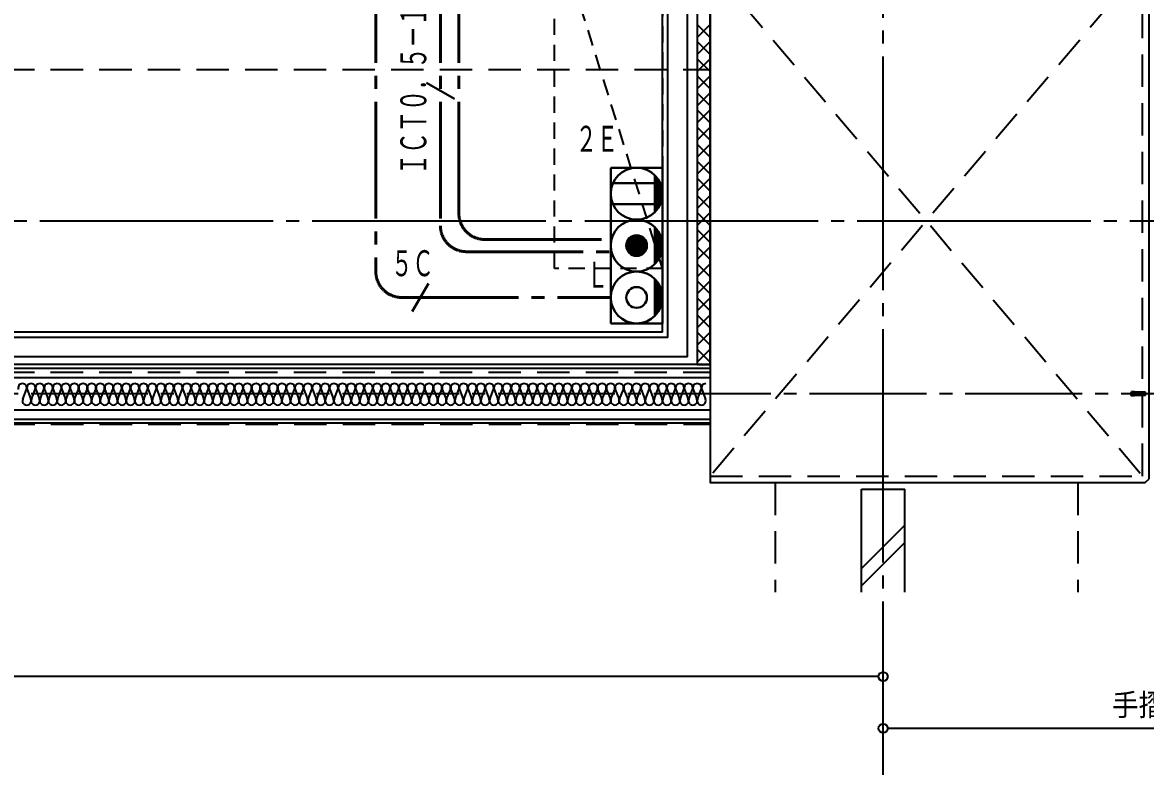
# Model space of a CAD drawing. Header units: millimetres. Extents: x 8300 to 125598, y -10383 to 40000.
# Drawn here: x 49710 to 52307, y 13638 to 15359 of the extents above; entities that cross this region are included whole.
import ezdxf
from ezdxf.enums import TextEntityAlignment as Align

# ---------------------------------------------------------------- set-up
doc = ezdxf.new("R2010")
doc.units = ezdxf.units.MM
doc.header["$LTSCALE"] = 300
for name, pattern in [('CADEWA_LINE5', [1.2, 0.9, -0.1, 0.1, -0.1]), ('CADEWA_LINE6', [2.1, 1.8, -0.1, 0.1, -0.1]), ('DASH-N', [0.375, 0.25, -0.125]), ('DASH-S', [0.2, 0.125, -0.075])]:
    doc.linetypes.add(name, pattern=pattern)
for name, color, linetype in [('526EH_Kabe(7)', 7, 'CONTINUOUS'), ('E配T_その他－１', 7, 'CONTINUOUS'), ('K建0_壁', 7, 'CONTINUOUS'), ('通り芯', 7, 'CONTINUOUS')]:
    doc.layers.add(name, color=color, linetype=linetype)
doc.styles.add('MS Gothic2', font='msgothic.ttc', dxfattribs={"width": 0.8})
doc.styles.add('txt2', font='txt.shx', dxfattribs={"width": 0.943378, "bigfont": 'extfont2'})

# ---------------------------------------------------------------- blocks, each defined once
blk = doc.blocks.new('ZGroup190', base_point=(51130, 14843))
at = {"layer": '526EH_Kabe(7)', "color": 6, "linetype": 'Continuous', "lineweight": 30}
blk.add_line((51172, 14800.2), (51172, 14885.8), dxfattribs=at)
at = {"layer": '526EH_Kabe(7)', "color": 6, "linetype": 'Continuous', "lineweight": -3}
for p, q in [((51176.5, 14805.1), (51176.5, 14880.9)), ((51112, 14827.1), (51112, 14858.9)), ((51116.5, 14823.2), (51116.5, 14862.8)), ((51121, 14820.8), (51121, 14865.2)), ((51125.5, 14819.4), (51125.5, 14866.6)), ((51130, 14819), (51130, 14867)), ((51134.5, 14819.4), (51134.5, 14866.6)), ((51139, 14820.8), (51139, 14865.2)), ((51143.5, 14823.2), (51143.5, 14862.8)), ((51148, 14827.1), (51148, 14858.9)), ((51181, 14811.4), (51181, 14874.6)), ((51185.5, 14820.2), (51185.5, 14865.8)), ((51107.5, 14834.7), (51107.5, 14851.3)), ((51152.5, 14834.7), (51152.5, 14851.3))]:
    blk.add_line(p, q, dxfattribs=at)
at = {"layer": '526EH_Kabe(7)', "color": 6, "linetype": 'Continuous', "lineweight": 30}
for radius in [60, 24]:
    blk.add_circle((51130, 14843), radius, dxfattribs=at)
blk = doc.blocks.new('ZGroup191', base_point=(51130, 14723))
at = {"layer": '526EH_Kabe(7)', "color": 6, "linetype": 'Continuous', "lineweight": 30}
blk.add_line((51172, 14680.2), (51172, 14765.9), dxfattribs=at)
at = {"layer": '526EH_Kabe(7)', "color": 6, "linetype": 'Continuous', "lineweight": -3}
for p, q in [((51176.5, 14685.1), (51176.5, 14760.9)), ((51181, 14691.4), (51181, 14754.6)), ((51185.5, 14700.2), (51185.5, 14745.8))]:
    blk.add_line(p, q, dxfattribs=at)
at = {"layer": '526EH_Kabe(7)', "color": 6, "linetype": 'Continuous', "lineweight": 30}
for radius in [60, 24]:
    blk.add_circle((51130, 14723), radius, dxfattribs=at)
blk = doc.blocks.new('ZGroup192', base_point=(51130, 14963))
at = {"layer": '526EH_Kabe(7)', "color": 6, "linetype": 'Continuous', "lineweight": 30}
for p, q in [((51075, 14987), (51185, 14987)), ((51172, 14920.1), (51172, 15005.8)), ((51075, 14939), (51185, 14939))]:
    blk.add_line(p, q, dxfattribs=at)
at = {"layer": '526EH_Kabe(7)', "color": 6, "linetype": 'Continuous', "lineweight": -3}
for p, q in [((51176.5, 14925.1), (51176.5, 15000.9)), ((51181, 14931.4), (51181, 14994.6)), ((51185.5, 14940.2), (51185.5, 14985.8))]:
    blk.add_line(p, q, dxfattribs=at)
at = {"layer": '526EH_Kabe(7)', "color": 6, "linetype": 'Continuous', "lineweight": 30}
blk.add_circle((51130, 14963), 60, dxfattribs=at)
blk = doc.blocks.new('ZGroup194', base_point=(51130, 14843))
at = {"layer": '526EH_Kabe(7)', "color": 6, "linetype": 'Continuous', "lineweight": 30}
for p, q in [((51070, 14663), (51070, 15023)), ((51070, 15023), (51190, 15023)), ((51190, 15023), (51190, 14663)), ((51190, 14663), (51070, 14663))]:
    blk.add_line(p, q, dxfattribs=at)
blk = doc.blocks.new('ZGroup242', base_point=(49541.7, 16826.9))
at = {"layer": 'E配T_その他－１', "color": 1, "linetype": 'CADEWA_LINE5', "lineweight": 40}
for p, q in [((50719.1, 17335.7), (50719.1, 14917.1)), ((50779.1, 14857.1), (51071.7, 14857.1))]:
    blk.add_line(p, q, dxfattribs=at)
blk.add_arc((50779.1, 14917.1), 60, 180, 270, dxfattribs=at)
blk = doc.blocks.new('ZGroup258', base_point=(49547, 16747.2))
at = {"layer": 'E配T_その他－１', "color": 1, "linetype": 'CADEWA_LINE5', "lineweight": 40}
for p, q in [((50527, 17335.7), (50527, 14783)), ((50587, 14723), (51070, 14723))]:
    blk.add_line(p, q, dxfattribs=at)
blk.add_arc((50587, 14783), 60, 180, 270, dxfattribs=at)
blk = doc.blocks.new('ZGroup259', base_point=(50615.4, 14772))
at = {"layer": 'E配T_その他－１', "color": 3, "linetype": 'Continuous', "lineweight": 30}
blk.add_line((50648.8, 14755.5), (50611.3, 14690.6), dxfattribs=at)
at = {"layer": 'E配T_その他－１', "color": 3, "lineweight": -3, "style": 'MS Gothic2', "width": 0.6}
blk.add_text('５Ｃ', height=60, dxfattribs=at).set_placement((50562.6, 14802.2), align=Align.MIDDLE_LEFT)
blk = doc.blocks.new('ZGroup260', base_point=(49544.7, 16806.4))
at = {"layer": 'E配T_その他－１', "color": 1, "linetype": 'CADEWA_LINE5', "lineweight": 40}
for p, q in [((50676.4, 17335.7), (50676.4, 14888.9)), ((50736.4, 14828.9), (51071.7, 14828.9))]:
    blk.add_line(p, q, dxfattribs=at)
blk.add_arc((50736.4, 14888.9), 60, 180, 270, dxfattribs=at)
blk = doc.blocks.new('ZGroup261', base_point=(50635.7, 15223.2))
at = {"layer": 'E配T_その他－１', "color": 3, "linetype": 'Continuous', "lineweight": 30}
blk.add_line((50643.9, 15219.6), (50708.8, 15182.1), dxfattribs=at)
at = {"layer": 'E配T_その他－１', "color": 3, "lineweight": -3, "style": 'MS Gothic2', "width": 0.6}
blk.add_text('ＩＣＴ０．５－１Ｐ', height=60, rotation=90, dxfattribs=at).set_placement((50613.8, 15006.6), align=Align.MIDDLE_LEFT)

msp = doc.modelspace()

# ---------------------------------------------------------------- linework, layer by layer
at = {"layer": 'K建0_壁', "color": 250, "linetype": 'Continuous', "lineweight": -3, "ltscale": 0.5}
for p, q in [((51190, 14643), (51190, 15935)), ((51202.5, 14630.5), (51202.5, 15922.5)), ((51247.5, 14585.5), (51247.5, 15877.5))]:
    msp.add_line(p, q, dxfattribs=at)
at = {"layer": 'K建0_壁', "color": 250, "linetype": 'DASH-S', "lineweight": -3}
msp.add_line((51190, 14790), (50940, 15590), dxfattribs=at)
at = {"layer": 'K建0_壁', "color": 250, "linetype": 'DASH-N', "lineweight": -3}
for p, q in [((52300, 15490), (51300, 14310)), ((51300, 15490), (52300, 14310)), ((42350, 15250), (51300, 15250)), ((42350, 14550), (51300, 14550)), ((42350.8, 14430), (51300, 14430)), ((51450, 14295), (51450, 14041.9)), ((52150, 14295), (52150, 14041.9))]:
    msp.add_line(p, q, dxfattribs=at)
at = {"layer": 'K建0_壁', "color": 250, "linetype": 'Continuous', "lineweight": -3}
for p, q in [((51300, 15354.2), (51270, 15324.2)), ((51270, 15354.2), (51300, 15324.2)), ((51300, 15314.7), (51270, 15284.7)), ((51270, 15314.7), (51300, 15284.7)), ((51300, 15275.2), (51270, 15245.2)), ((51270, 15275.2), (51300, 15245.2)), ((51300, 15235.7), (51270, 15205.7)), ((51270, 15235.7), (51300, 15205.7)), ((51300, 15196.1), (51270, 15166.1)), ((51270, 15196.1), (51300, 15166.1)), ((51300, 15156.6), (51270, 15126.6)), ((51270, 15156.6), (51300, 15126.6)), ((51300, 15117.1), (51270, 15087.1)), ((51270, 15117.1), (51300, 15087.1)), ((51300, 15077.6), (51270, 15047.6)), ((51270, 15077.6), (51300, 15047.6)), ((51300, 15038.1), (51270, 15008.1)), ((51270, 15038.1), (51300, 15008.1)), ((51300, 14998.6), (51270, 14968.6)), ((51270, 14998.6), (51300, 14968.6)), ((51300, 14959.1), (51270, 14929.1)), ((51270, 14959.1), (51300, 14929.1)), ((51300, 14919.5), (51270, 14889.5)), ((51270, 14919.5), (51300, 14889.5)), ((51300, 14880), (51270, 14850)), ((51270, 14880), (51300, 14850)), ((51300, 14840.5), (51270, 14810.5)), ((51270, 14840.5), (51300, 14810.5)), ((51300, 14801), (51270, 14771)), ((51270, 14801), (51300, 14771)), ((51300, 14761.5), (51270, 14731.5)), ((51270, 14761.5), (51300, 14731.5)), ((51300, 14722), (51270, 14692)), ((51270, 14722), (51300, 14692)), ((51300, 14682.5), (51270, 14652.5)), ((51270, 14682.5), (51300, 14652.5)), ((51300, 14643), (51270, 14613)), ((51270, 14643), (51300, 14613)), ((51300, 14603.4), (51270, 14573.4)), ((51270, 14603.4), (51300, 14573.4)), ((51300, 14558.5), (42350, 14558.5)), ((51300, 14537.5), (42350, 14537.5)), ((49710.7, 14487.5), (49719.3, 14510.4)), ((49720.7, 14510.4), (49729.3, 14487.5)), ((49730.7, 14487.5), (49739.3, 14510.4)), ((49740.7, 14510.4), (49749.3, 14487.5)), ((49750.7, 14487.5), (49759.3, 14510.4)), ((49760.7, 14510.4), (49769.3, 14487.5)), ((49770.7, 14487.5), (49779.3, 14510.4)), ((49780.7, 14510.4), (49789.3, 14487.5)), ((49790.7, 14487.5), (49799.3, 14510.4)), ((49800.7, 14510.4), (49809.3, 14487.5)), ((49810.7, 14487.5), (49819.3, 14510.4)), ((49820.7, 14510.4), (49829.3, 14487.5)), ((49830.7, 14487.5), (49839.3, 14510.4)), ((49840.7, 14510.4), (49849.3, 14487.5)), ((49850.7, 14487.5), (49859.3, 14510.4)), ((49860.7, 14510.4), (49869.3, 14487.5)), ((49870.7, 14487.5), (49879.3, 14510.4)), ((49880.7, 14510.4), (49889.3, 14487.5)), ((49890.7, 14487.5), (49899.3, 14510.4)), ((49900.7, 14510.4), (49909.3, 14487.5)), ((49910.7, 14487.5), (49919.3, 14510.4)), ((49920.7, 14510.4), (49929.3, 14487.5)), ((49930.7, 14487.5), (49939.3, 14510.4)), ((49940.7, 14510.4), (49949.3, 14487.5)), ((49950.7, 14487.5), (49959.3, 14510.4)), ((49960.7, 14510.4), (49969.3, 14487.5)), ((49970.7, 14487.5), (49979.3, 14510.4)), ((49980.7, 14510.4), (49989.3, 14487.5)), ((49990.7, 14487.5), (49999.3, 14510.4)), ((50000.7, 14510.4), (50009.3, 14487.5)), ((50010.7, 14487.5), (50019.3, 14510.4)), ((50020.7, 14510.4), (50029.3, 14487.5)), ((50030.7, 14487.5), (50039.3, 14510.4)), ((50040.7, 14510.4), (50049.3, 14487.5)), ((50050.7, 14487.5), (50059.3, 14510.4)), ((50060.7, 14510.4), (50069.3, 14487.5)), ((50070.7, 14487.5), (50079.3, 14510.4)), ((50080.7, 14510.4), (50089.3, 14487.5)), ((50090.7, 14487.5), (50099.3, 14510.4)), ((50100.7, 14510.4), (50109.3, 14487.5)), ((50110.7, 14487.5), (50119.3, 14510.4)), ((50120.7, 14510.4), (50129.3, 14487.5)), ((50130.7, 14487.5), (50139.3, 14510.4)), ((50140.7, 14510.4), (50149.3, 14487.5)), ((50150.7, 14487.5), (50159.3, 14510.4)), ((50160.7, 14510.4), (50169.3, 14487.5)), ((50170.7, 14487.5), (50179.3, 14510.4)), ((50180.7, 14510.4), (50189.3, 14487.5)), ((50190.7, 14487.5), (50199.3, 14510.4)), ((50200.7, 14510.4), (50209.3, 14487.5)), ((50210.7, 14487.5), (50219.3, 14510.4)), ((50220.7, 14510.4), (50229.3, 14487.5)), ((50230.7, 14487.5), (50239.3, 14510.4)), ((50240.7, 14510.4), (50249.3, 14487.5)), ((50250.7, 14487.5), (50259.3, 14510.4)), ((50260.7, 14510.4), (50269.3, 14487.5)), ((50270.7, 14487.5), (50279.3, 14510.4)), ((50280.7, 14510.4), (50289.3, 14487.5)), ((50290.7, 14487.5), (50299.3, 14510.4)), ((50300.7, 14510.4), (50309.3, 14487.5)), ((50310.7, 14487.5), (50319.3, 14510.4)), ((50320.7, 14510.4), (50329.3, 14487.5)), ((50330.7, 14487.5), (50339.3, 14510.4)), ((50340.7, 14510.4), (50349.3, 14487.5)), ((50350.7, 14487.5), (50359.3, 14510.4)), ((50360.7, 14510.4), (50369.3, 14487.5)), ((50370.7, 14487.5), (50379.3, 14510.4)), ((50380.7, 14510.4), (50389.3, 14487.5)), ((50390.7, 14487.5), (50399.3, 14510.4)), ((50400.7, 14510.4), (50409.3, 14487.5)), ((50410.7, 14487.5), (50419.3, 14510.4)), ((50420.7, 14510.4), (50429.3, 14487.5)), ((50430.7, 14487.5), (50439.3, 14510.4)), ((50440.7, 14510.4), (50449.3, 14487.5)), ((50450.7, 14487.5), (50459.3, 14510.4)), ((50460.7, 14510.4), (50469.3, 14487.5)), ((50470.7, 14487.5), (50479.3, 14510.4)), ((50480.7, 14510.4), (50489.3, 14487.5)), ((50490.7, 14487.5), (50499.3, 14510.4)), ((50500.7, 14510.4), (50509.3, 14487.5)), ((50510.7, 14487.5), (50519.3, 14510.4)), ((50520.7, 14510.4), (50529.3, 14487.5)), ((50530.7, 14487.5), (50539.3, 14510.4)), ((50540.7, 14510.4), (50549.3, 14487.5)), ((50550.7, 14487.5), (50559.3, 14510.4)), ((50560.7, 14510.4), (50569.3, 14487.5)), ((50570.7, 14487.5), (50579.3, 14510.4)), ((50580.7, 14510.4), (50589.3, 14487.5)), ((50590.7, 14487.5), (50599.3, 14510.4)), ((50600.7, 14510.4), (50609.3, 14487.5)), ((50610.7, 14487.5), (50619.3, 14510.4)), ((50620.7, 14510.4), (50629.3, 14487.5)), ((50630.7, 14487.5), (50639.3, 14510.4)), ((50640.7, 14510.4), (50649.3, 14487.5)), ((50650.7, 14487.5), (50659.3, 14510.4)), ((50660.7, 14510.4), (50669.3, 14487.5)), ((50670.7, 14487.5), (50679.3, 14510.4)), ((50680.7, 14510.4), (50689.3, 14487.5)), ((50690.7, 14487.5), (50699.3, 14510.4)), ((50700.7, 14510.4), (50709.3, 14487.5)), ((50710.7, 14487.5), (50719.3, 14510.4)), ((50720.7, 14510.4), (50729.3, 14487.5)), ((50730.7, 14487.5), (50739.3, 14510.4)), ((50740.7, 14510.4), (50749.3, 14487.5)), ((50750.7, 14487.5), (50759.3, 14510.4)), ((50760.7, 14510.4), (50769.3, 14487.5)), ((50770.7, 14487.5), (50779.3, 14510.4)), ((50780.7, 14510.4), (50789.3, 14487.5)), ((50790.7, 14487.5), (50799.3, 14510.4)), ((50800.7, 14510.4), (50809.3, 14487.5)), ((50810.7, 14487.5), (50819.3, 14510.4)), ((50820.7, 14510.4), (50829.3, 14487.5)), ((50830.7, 14487.5), (50839.3, 14510.4)), ((50840.7, 14510.4), (50849.3, 14487.5)), ((50850.7, 14487.5), (50859.3, 14510.4)), ((50860.7, 14510.4), (50869.3, 14487.5)), ((50870.7, 14487.5), (50879.3, 14510.4)), ((50880.7, 14510.4), (50889.3, 14487.5)), ((50890.7, 14487.5), (50899.3, 14510.4)), ((50900.7, 14510.4), (50909.3, 14487.5)), ((50910.7, 14487.5), (50919.3, 14510.4)), ((50920.7, 14510.4), (50929.3, 14487.5)), ((50930.7, 14487.5), (50939.3, 14510.4)), ((50940.7, 14510.4), (50949.3, 14487.5)), ((50950.7, 14487.5), (50959.3, 14510.4)), ((50960.7, 14510.4), (50969.3, 14487.5)), ((50970.7, 14487.5), (50979.3, 14510.4)), ((50980.7, 14510.4), (50989.3, 14487.5)), ((50990.7, 14487.5), (50999.3, 14510.4)), ((51000.7, 14510.4), (51009.3, 14487.5)), ((51010.7, 14487.5), (51019.3, 14510.4)), ((51020.7, 14510.4), (51029.3, 14487.5)), ((51030.7, 14487.5), (51039.3, 14510.4)), ((51040.7, 14510.4), (51049.3, 14487.5)), ((51050.7, 14487.5), (51059.3, 14510.4)), ((51060.7, 14510.4), (51069.3, 14487.5)), ((51070.7, 14487.5), (51079.3, 14510.4)), ((51080.7, 14510.4), (51089.3, 14487.5)), ((51090.7, 14487.5), (51099.3, 14510.4)), ((51100.7, 14510.4), (51109.3, 14487.5)), ((51110.7, 14487.5), (51119.3, 14510.4)), ((51120.7, 14510.4), (51129.3, 14487.5)), ((51130.7, 14487.5), (51139.3, 14510.4)), ((51140.7, 14510.4), (51149.3, 14487.5)), ((51150.7, 14487.5), (51159.3, 14510.4)), ((51160.7, 14510.4), (51169.3, 14487.5)), ((51170.7, 14487.5), (51179.3, 14510.4)), ((51180.7, 14510.4), (51189.3, 14487.5)), ((51190.7, 14487.5), (51199.3, 14510.4)), ((51200.7, 14510.4), (51209.3, 14487.5)), ((51210.7, 14487.5), (51219.3, 14510.4)), ((51220.7, 14510.4), (51229.3, 14487.5)), ((51230.7, 14487.5), (51239.3, 14510.4)), ((51240.7, 14510.4), (51249.3, 14487.5)), ((51250.7, 14487.5), (51259.3, 14510.4)), ((51260.7, 14510.4), (51269.3, 14487.5)), ((51270.7, 14487.5), (51279.3, 14510.4)), ((51280.7, 14510.4), (51289.3, 14487.5)), ((52331.1, 14500), (52269.7, 14500)), ((52271.4, 14500.2), (52276.3, 14501.5)), ((52271.4, 14499.8), (52276.3, 14498.5)), ((52287.7, 14499), (52273.8, 14497.5)), ((52273.8, 14497.5), (52274.1, 14494.6)), ((52287.8, 14504), (52274.1, 14505.4)), ((52287.8, 14496), (52274.1, 14494.6)), ((52282.9, 14501.5), (52276.3, 14501.5)), ((52282.9, 14498.5), (52276.3, 14498.5)), ((52306.7, 14504), (52287.8, 14504)), ((52306.7, 14496), (52287.8, 14496)), ((52306.7, 14496), (52306.7, 14504)), ((51300, 14462.5), (42350, 14462.5)), ((42350, 14441.5), (51300, 14441.5)), ((51650, 14280), (51750, 14280)), ((51650, 14041.9), (51650, 14280)), ((51750, 14041.9), (51750, 14280)), ((51650, 14096.4), (51750, 14196.4)), ((51650, 14056.4), (51750, 14156.4)), ((51689.5, 13846.5), (45410.5, 13846.5)), ((51700, 13842.3), (51700, 13846.5)), ((51700, 13723.1), (51700, 13726.5)), ((53189.5, 13726.5), (51710.5, 13726.5))]:
    msp.add_line(p, q, dxfattribs=at)
at = {"layer": 'K建0_壁', "color": 250, "linetype": 'Continuous', "lineweight": -3, "ltscale": 0.3}
for p, q in [((51202.5, 14630.5), (42447.5, 14630.5)), ((51190, 14643), (43456, 14643)), ((51300, 14568), (42365, 14568)), ((51247.5, 14585.5), (42402.5, 14585.5)), ((51300, 14432), (42350, 14432))]:
    msp.add_line(p, q, dxfattribs=at)
at = {"layer": 'K建0_壁', "color": 250, "linetype": 'CADEWA_LINE5', "lineweight": -3}
msp.add_line((54320, 14500), (40488.8, 14500), dxfattribs=at)
at = {"layer": 'K建0_壁', "color": 250, "linetype": 'DASH-S', "lineweight": -3}
msp.add_lwpolyline([(51190, 14790), (50940, 14790), (50940, 15590), (51190, 15590)], close=True, dxfattribs=at)
at = {"layer": 'K建0_壁', "color": 250, "linetype": 'Continuous', "lineweight": -3}
for points in [[(51300, 15505), (51270, 15505), (51270, 14568), (51300, 14568)], [(52315, 14304), (52315, 15496), (52306, 15505), (51300, 15505), (51300, 15483.8), (51300, 14316.2), (51300, 14295), (52306, 14295)]]:
    msp.add_lwpolyline(points, close=True, dxfattribs=at)
at = {"layer": 'K建0_壁', "color": 250, "linetype": 'DASH-N', "lineweight": -3}
msp.add_lwpolyline([(52300, 14310), (52300, 15490), (51300, 15490), (51300, 14310)], close=True, dxfattribs=at)
at = {"layer": 'K建0_壁', "color": 250, "linetype": 'Continuous', "lineweight": -3}
msp.add_lwpolyline([(52287.7, 14499), (52287.7, 14501), (52273.8, 14502.5), (52274.1, 14505.4)], dxfattribs=at)
for centre in [(51700, 13846.5), (51700, 13726.5)]:
    msp.add_circle(centre, 10.5, dxfattribs=at)
for centre, radius, start, end in [((49710, 14514), 10, 90, 200.7966), ((49710, 14514), 10, 339.2034, 90), ((49730, 14514), 10, 90, 200.7966), ((49730, 14514), 10, 339.2034, 90), ((49750, 14514), 10, 90, 200.7966), ((49750, 14514), 10, 339.2034, 90), ((49770, 14514), 10, 90, 200.7966), ((49770, 14514), 10, 339.2034, 90), ((49790, 14514), 10, 90, 200.7966), ((49790, 14514), 10, 339.2034, 90), ((49810, 14514), 10, 90, 200.7966), ((49810, 14514), 10, 339.2034, 90), ((49830, 14514), 10, 90, 200.7966), ((49830, 14514), 10, 339.2034, 90), ((49850, 14514), 10, 90, 200.7966), ((49850, 14514), 10, 339.2034, 90), ((49870, 14514), 10, 90, 200.7966), ((49870, 14514), 10, 339.2034, 90), ((49890, 14514), 10, 90, 200.7966), ((49890, 14514), 10, 339.2034, 90), ((49910, 14514), 10, 90, 200.7966), ((49910, 14514), 10, 339.2034, 90), ((49930, 14514), 10, 90, 200.7966), ((49930, 14514), 10, 339.2034, 90), ((49950, 14514), 10, 90, 200.7966), ((49950, 14514), 10, 339.2034, 90), ((49970, 14514), 10, 90, 200.7966), ((49970, 14514), 10, 339.2034, 90), ((49990, 14514), 10, 90, 200.7966), ((49990, 14514), 10, 339.2034, 90), ((50010, 14514), 10, 90, 200.7966), ((50010, 14514), 10, 339.2034, 90), ((50030, 14514), 10, 90, 200.7966), ((50030, 14514), 10, 339.2034, 90), ((50050, 14514), 10, 90, 200.7966), ((50050, 14514), 10, 339.2034, 90), ((50070, 14514), 10, 90, 200.7966), ((50070, 14514), 10, 339.2034, 90), ((50090, 14514), 10, 90, 200.7966), ((50090, 14514), 10, 339.2034, 90), ((50110, 14514), 10, 90, 200.7966), ((50110, 14514), 10, 339.2034, 90), ((50130, 14514), 10, 90, 200.7966), ((50130, 14514), 10, 339.2034, 90), ((50150, 14514), 10, 90, 200.7966), ((50150, 14514), 10, 339.2034, 90), ((50170, 14514), 10, 90, 200.7966), ((50170, 14514), 10, 339.2034, 90), ((50190, 14514), 10, 90, 200.7966), ((50190, 14514), 10, 339.2034, 90), ((50210, 14514), 10, 90, 200.7966), ((50210, 14514), 10, 339.2034, 90), ((50230, 14514), 10, 90, 200.7966), ((50230, 14514), 10, 339.2034, 90), ((50250, 14514), 10, 90, 200.7966), ((50250, 14514), 10, 339.2034, 90), ((50270, 14514), 10, 90, 200.7966), ((50270, 14514), 10, 339.2034, 90), ((50290, 14514), 10, 90, 200.7966), ((50290, 14514), 10, 339.2034, 90), ((50310, 14514), 10, 90, 200.7966), ((50310, 14514), 10, 339.2034, 90), ((50330, 14514), 10, 90, 200.7966), ((50330, 14514), 10, 339.2034, 90), ((50350, 14514), 10, 90, 200.7966), ((50350, 14514), 10, 339.2034, 90), ((50370, 14514), 10, 90, 200.7966), ((50370, 14514), 10, 339.2034, 90), ((50390, 14514), 10, 90, 200.7966), ((50390, 14514), 10, 339.2034, 90), ((50410, 14514), 10, 90, 200.7966), ((50410, 14514), 10, 339.2034, 90), ((50430, 14514), 10, 90, 200.7966), ((50430, 14514), 10, 339.2034, 90), ((50450, 14514), 10, 90, 200.7966), ((50450, 14514), 10, 339.2034, 90), ((50470, 14514), 10, 90, 200.7966), ((50470, 14514), 10, 339.2034, 90), ((50490, 14514), 10, 90, 200.7966), ((50490, 14514), 10, 339.2034, 90), ((50510, 14514), 10, 90, 200.7966), ((50510, 14514), 10, 339.2034, 90), ((50530, 14514), 10, 90, 200.7966), ((50530, 14514), 10, 339.2034, 90), ((50550, 14514), 10, 90, 200.7966), ((50550, 14514), 10, 339.2034, 90), ((50570, 14514), 10, 90, 200.7966), ((50570, 14514), 10, 339.2034, 90), ((50590, 14514), 10, 90, 200.7966), ((50590, 14514), 10, 339.2034, 90), ((50610, 14514), 10, 90, 200.7966), ((50610, 14514), 10, 339.2034, 90), ((50630, 14514), 10, 90, 200.7966), ((50630, 14514), 10, 339.2034, 90), ((50650, 14514), 10, 90, 200.7966), ((50650, 14514), 10, 339.2034, 90), ((50670, 14514), 10, 90, 200.7966), ((50670, 14514), 10, 339.2034, 90), ((50690, 14514), 10, 90, 200.7966), ((50690, 14514), 10, 339.2034, 90), ((50710, 14514), 10, 90, 200.7966), ((50710, 14514), 10, 339.2034, 90), ((50730, 14514), 10, 90, 200.7966), ((50730, 14514), 10, 339.2034, 90), ((50750, 14514), 10, 90, 200.7966), ((50750, 14514), 10, 339.2034, 90), ((50770, 14514), 10, 90, 200.7966), ((50770, 14514), 10, 339.2034, 90), ((50790, 14514), 10, 90, 200.7966), ((50790, 14514), 10, 339.2034, 90), ((50810, 14514), 10, 90, 200.7966), ((50810, 14514), 10, 339.2034, 90), ((50830, 14514), 10, 90, 200.7966), ((50830, 14514), 10, 339.2034, 90), ((50850, 14514), 10, 90, 200.7966), ((50850, 14514), 10, 339.2034, 90), ((50870, 14514), 10, 90, 200.7966), ((50870, 14514), 10, 339.2034, 90), ((50890, 14514), 10, 90, 200.7966), ((50890, 14514), 10, 339.2034, 90), ((50910, 14514), 10, 90, 200.7966), ((50910, 14514), 10, 339.2034, 90), ((50930, 14514), 10, 90, 200.7966), ((50930, 14514), 10, 339.2034, 90), ((50950, 14514), 10, 90, 200.7966), ((50950, 14514), 10, 339.2034, 90), ((50970, 14514), 10, 90, 200.7966), ((50970, 14514), 10, 339.2034, 90), ((50990, 14514), 10, 90, 200.7966), ((50990, 14514), 10, 339.2034, 90), ((51010, 14514), 10, 90, 200.7966), ((51010, 14514), 10, 339.2034, 90), ((51030, 14514), 10, 90, 200.7966), ((51030, 14514), 10, 339.2034, 90), ((51050, 14514), 10, 90, 200.7966), ((51050, 14514), 10, 339.2034, 90), ((51070, 14514), 10, 90, 200.7966), ((51070, 14514), 10, 339.2034, 90), ((51090, 14514), 10, 90, 200.7966), ((51090, 14514), 10, 339.2034, 90), ((51110, 14514), 10, 90, 200.7966), ((51110, 14514), 10, 339.2034, 90), ((51130, 14514), 10, 90, 200.7966), ((51130, 14514), 10, 339.2034, 90), ((51150, 14514), 10, 90, 200.7966), ((51150, 14514), 10, 339.2034, 90), ((51170, 14514), 10, 90, 200.7966), ((51170, 14514), 10, 339.2034, 90), ((51190, 14514), 10, 90, 200.7966), ((51190, 14514), 10, 339.2034, 90), ((51210, 14514), 10, 90, 200.7966), ((51210, 14514), 10, 339.2034, 90), ((51230, 14514), 10, 90, 200.7966), ((51230, 14514), 10, 339.2034, 90), ((51250, 14514), 10, 90, 200.7966), ((51250, 14514), 10, 339.2034, 90), ((51270, 14514), 10, 90, 200.7966), ((51270, 14514), 10, 339.2034, 90), ((51290, 14514), 10, 90, 200.7966), ((52271.4, 14500), 0.2, 105, 255), ((49720, 14484), 10, 159.2034, 20.7966), ((49740, 14484), 10, 159.2034, 20.7966), ((49760, 14484), 10, 159.2034, 20.7966), ((49780, 14484), 10, 159.2034, 20.7966), ((49800, 14484), 10, 159.2034, 20.7966), ((49820, 14484), 10, 159.2034, 20.7966), ((49840, 14484), 10, 159.2034, 20.7966), ((49860, 14484), 10, 159.2034, 20.7966), ((49880, 14484), 10, 159.2034, 20.7966), ((49900, 14484), 10, 159.2034, 20.7966), ((49920, 14484), 10, 159.2034, 20.7966), ((49940, 14484), 10, 159.2034, 20.7966), ((49960, 14484), 10, 159.2034, 20.7966), ((49980, 14484), 10, 159.2034, 20.7966), ((50000, 14484), 10, 159.2034, 20.7966), ((50020, 14484), 10, 159.2034, 20.7966), ((50040, 14484), 10, 159.2034, 20.7966), ((50060, 14484), 10, 159.2034, 20.7966), ((50080, 14484), 10, 159.2034, 20.7966), ((50100, 14484), 10, 159.2034, 20.7966), ((50120, 14484), 10, 159.2034, 20.7966), ((50140, 14484), 10, 159.2034, 20.7966), ((50160, 14484), 10, 159.2034, 20.7966), ((50180, 14484), 10, 159.2034, 20.7966), ((50200, 14484), 10, 159.2034, 20.7966), ((50220, 14484), 10, 159.2034, 20.7966), ((50240, 14484), 10, 159.2034, 20.7966), ((50260, 14484), 10, 159.2034, 20.7966), ((50280, 14484), 10, 159.2034, 20.7966), ((50300, 14484), 10, 159.2034, 20.7966), ((50320, 14484), 10, 159.2034, 20.7966), ((50340, 14484), 10, 159.2034, 20.7966), ((50360, 14484), 10, 159.2034, 20.7966), ((50380, 14484), 10, 159.2034, 20.7966), ((50400, 14484), 10, 159.2034, 20.7966), ((50420, 14484), 10, 159.2034, 20.7966), ((50440, 14484), 10, 159.2034, 20.7966), ((50460, 14484), 10, 159.2034, 20.7966), ((50480, 14484), 10, 159.2034, 20.7966), ((50500, 14484), 10, 159.2034, 20.7966), ((50520, 14484), 10, 159.2034, 20.7966), ((50540, 14484), 10, 159.2034, 20.7966), ((50560, 14484), 10, 159.2034, 20.7966), ((50580, 14484), 10, 159.2034, 20.7966), ((50600, 14484), 10, 159.2034, 20.7966), ((50620, 14484), 10, 159.2034, 20.7966), ((50640, 14484), 10, 159.2034, 20.7966), ((50660, 14484), 10, 159.2034, 20.7966), ((50680, 14484), 10, 159.2034, 20.7966), ((50700, 14484), 10, 159.2034, 20.7966), ((50720, 14484), 10, 159.2034, 20.7966), ((50740, 14484), 10, 159.2034, 20.7966), ((50760, 14484), 10, 159.2034, 20.7966), ((50780, 14484), 10, 159.2034, 20.7966), ((50800, 14484), 10, 159.2034, 20.7966), ((50820, 14484), 10, 159.2034, 20.7966), ((50840, 14484), 10, 159.2034, 20.7966), ((50860, 14484), 10, 159.2034, 20.7966), ((50880, 14484), 10, 159.2034, 20.7966), ((50900, 14484), 10, 159.2034, 20.7966), ((50920, 14484), 10, 159.2034, 20.7966), ((50940, 14484), 10, 159.2034, 20.7966), ((50960, 14484), 10, 159.2034, 20.7966), ((50980, 14484), 10, 159.2034, 20.7966), ((51000, 14484), 10, 159.2034, 20.7966), ((51020, 14484), 10, 159.2034, 20.7966), ((51040, 14484), 10, 159.2034, 20.7966), ((51060, 14484), 10, 159.2034, 20.7966), ((51080, 14484), 10, 159.2034, 20.7966), ((51100, 14484), 10, 159.2034, 20.7966), ((51120, 14484), 10, 159.2034, 20.7966), ((51140, 14484), 10, 159.2034, 20.7966), ((51160, 14484), 10, 159.2034, 20.7966), ((51180, 14484), 10, 159.2034, 20.7966), ((51200, 14484), 10, 159.2034, 20.7966), ((51220, 14484), 10, 159.2034, 20.7966), ((51240, 14484), 10, 159.2034, 20.7966), ((51260, 14484), 10, 159.2034, 20.7966), ((51280, 14484), 10, 159.2034, 20.7966)]:
    msp.add_arc(centre, radius, start, end, dxfattribs=at)
at = {"layer": '通り芯', "color": 96, "linetype": 'CADEWA_LINE6', "lineweight": -3}
for p, q in [((51700, -6050), (51700, 40000)), ((8800, 14900), (61700, 14900))]:
    msp.add_line(p, q, dxfattribs=at)

# ---------------------------------------------------------------- block references
at = {"layer": '526EH_Kabe(7)', "linetype": 'Continuous', "lineweight": 30}
for name, p in [('ZGroup192', (51130, 14963)), ('ZGroup194', (51130, 14843)), ('ZGroup190', (51130, 14843)), ('ZGroup191', (51130, 14723))]:
    msp.add_blockref(name, p, dxfattribs=at)
at = {"layer": 'E配T_その他－１', "linetype": 'Continuous', "lineweight": -3}
for name, p in [('ZGroup242', (49541.7, 16826.9)), ('ZGroup260', (49544.7, 16806.4)), ('ZGroup258', (49547, 16747.2)), ('ZGroup261', (50635.7, 15223.2)), ('ZGroup259', (50615.4, 14772))]:
    msp.add_blockref(name, p, dxfattribs=at)

# ---------------------------------------------------------------- texts
at = {"layer": '526EH_Kabe(7)', "color": 220, "lineweight": -3, "style": 'MS Gothic2', "width": 0.6}
for s, p in [('２Ｅ', (50988.9, 15089.9)), ('Ｌ', (51015.1, 14775.7))]:
    msp.add_text(s, height=60, dxfattribs=at).set_placement(p, align=Align.MIDDLE_LEFT)
at = {"layer": 'K建0_壁', "color": 250, "lineweight": -3, "style": 'txt2', "width": 0.979167}
msp.add_text('手摺芯=1500', height=57.6, dxfattribs=at).set_placement((52450, 13779), align=Align.MIDDLE_CENTER)

doc.saveas('drawing.dxf')
